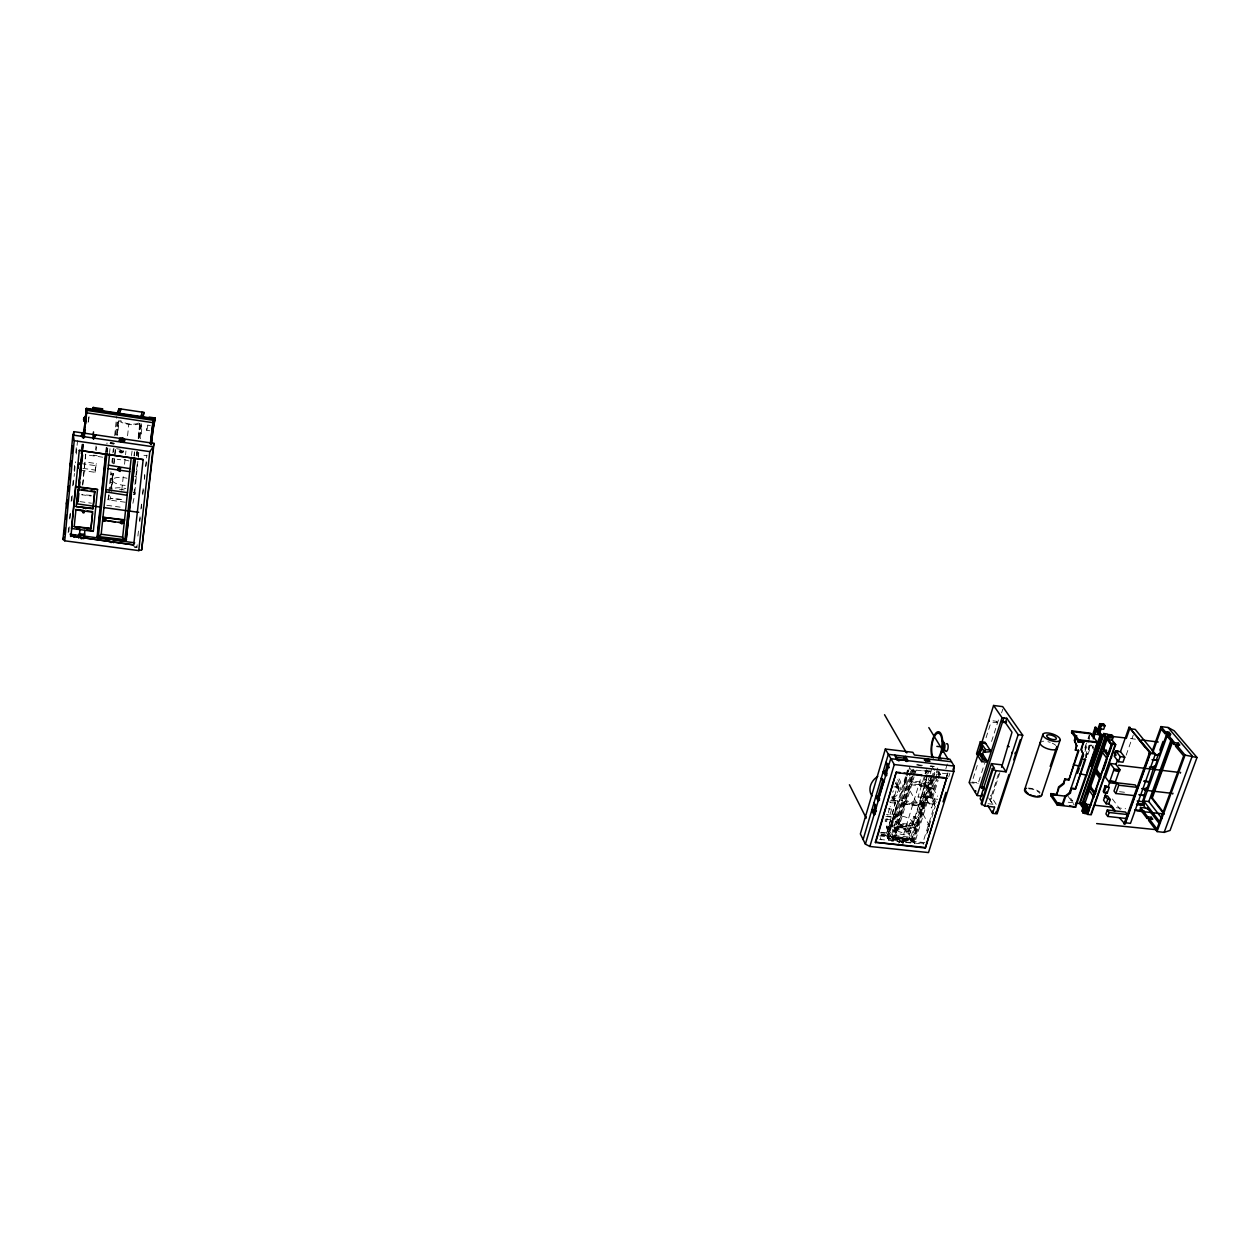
<?xml version="1.0" encoding="UTF-8"?>
<svg xmlns="http://www.w3.org/2000/svg" width="1260" height="1260" viewBox="0 0 1260 1260"><rect width="100%" height="100%" fill="white"/><g stroke="black" fill="none" stroke-linecap="round" stroke-linejoin="round"><path stroke-width="0.75" stroke-dasharray="5 3.75" d="M996.628 721.681L996.786 722.736L992.896 722.248M109.872 491.794L111.541 473.193L113.353 473.445L111.683 492.046M926.919 774.49L925.297 784.24L926.494 786.334L916.587 818.606L915.091 818.449L924.997 786.161L923.8 784.067L925.407 774.317M897.482 816.543L896.348 814.401L894.852 814.244L895.986 816.37L897.482 816.543L907.279 784.145L906.113 782.066L907.783 770.584M68.166 532.618L68.733 526.774M69.473 518.978L70.213 511.166M71.143 501.433L71.883 493.637M72.639 485.84L73.379 478.044M74.12 470.232L74.86 462.436M75.789 452.702L76.529 444.906M68.843 531.783L69.395 525.956M70.135 518.175L70.686 512.347M71.804 500.692L72.355 494.849M73.285 485.131L74.403 473.476M74.592 471.523L75.505 461.806M76.261 454.041L77.553 440.433M81.428 449.395L81.963 443.866M82.073 448.686L82.436 445.001M82.42 447.914L82.798 444.008L82.388 449.536M82.561 449.599L83.129 443.772M83.16 449.111L83.711 443.315M88.137 422.336L89.161 415.138L88.405 422.824M82.624 485.21L85.585 454.734M82.813 484.549L85.79 454.104M95.665 449.568L96.028 445.914M96.075 450.655L96.437 447.016M80.388 470.216L95.02 472.295L96.296 463.554L85.349 461.995M95.02 472.295L96.296 463.554M105.73 452.403L106.312 446.607M106.029 452.576L107.021 442.922M107.084 451.773L107.478 447.93M107.116 452.907L107.51 449.048M107.384 451.946L107.777 448.103M109.573 452.608L109.982 448.702M125.307 502.236L108.029 499.858L108.612 494.219M108.801 492.345L110.943 471.712M111.904 462.326L112.297 458.577L120.677 459.774M112.896 452.844L113.29 449.017M114.676 435.629L116.66 416.524M112.282 463.381L113.069 455.773M113.463 451.946L113.872 448.119M115.479 435.094L117.054 422.494L118.897 422.762L117.322 435.362M110.99 489.037L112.77 472.059M113.715 463.885L114.14 458.845M114.707 454.387L115.306 448.639M116.692 435.188L118.487 417.91M111.478 488.518L113.195 472.043M114.109 463.648L115.699 448.387M117.054 434.936L118.471 421.265M122.566 450.97C118.787 450.214 120.283 455.49 122.629 450.686M121.779 490.329L123.543 473.728M124.551 464.247L125.354 456.655M125.559 454.765L125.953 450.97M127.575 435.787L128.788 424.415A11.135 3.544 7.7 0 1 118.802 420.257M131.465 455.537L132.064 451.064M134.017 455.663L134.442 451.836M134.221 456.026L134.647 452.12M138.269 437.015L139.734 423.612M136.348 455.569L136.757 451.741M138.206 438.338L140.081 421.123M136.663 455.301L137.088 451.474M138.71 438.496L140.285 425.943L142.112 426.211L140.522 438.763M137.104 455.679L137.529 451.773M139.01 438.149L140.49 424.526M133.922 493.952L134.741 486.47M134.946 484.596L136.379 471.523M136.584 469.649L137.387 462.184M138.017 456.466L138.427 452.655M140.096 437.425L141.97 420.289M137.86 461.27L134.552 495.227L135.135 492.77L133.339 492.518M138.269 457.474L138.899 451.741M132.898 503.291L135.135 492.77M149.767 430.747L146.68 430.29L147.247 425.045L150.349 425.502M137.891 536.051L138.537 530.255M139.608 520.616L140.033 516.773M140.884 509.056L141.529 503.276M142.601 493.637L143.246 487.856M144.317 478.217L144.743 474.358M145.609 466.641L146.885 455.08M139.781 521.75L140.206 517.891M141.278 508.284L141.703 504.441M142.774 494.834L143.404 489.069M144.475 479.446L144.9 475.603M145.971 465.995L146.396 462.152M996.581 721.854L996.975 722.374M932.825 780.381L927.596 797.99L918.052 796.918L924.73 775.089M137.214 544.808L136.6 547.612L132.772 547.108M146.68 430.29L148.192 423.911M136.001 478.296L136.379 476.705L134.568 476.453M119.984 450.733L119.763 451.584M122.157 452.529L121.07 450.907M124.11 459.648L129.04 460.971M123.354 451.741L123.59 450.828A2.252 2 17.2 0 1 121.165 452.513A2.252 2 17.2 0 1 119.149 450.182L119.038 450.592A2.252 2 17.1 0 0 121.054 452.923A2.252 2 17.1 0 0 123.48 451.238M109.84 500.11L110.754 496.645M108.029 499.858L109.415 494.676M113.353 473.445L112.927 475.036L111.101 474.784L111.541 473.193M932.494 778.837L913.279 841.27L892.3 839.066L886.378 827.631L886.851 826.024L888.347 826.182L887.875 827.788L893.812 839.223M911.405 841.081L905.294 829.647L905.783 828.056L907.263 828.214L909.011 831.474L907.531 831.301L909.941 823.378L912.508 820.922L913.925 816.322L915.422 816.48L916.587 818.606M881.449 834.813L888.142 835.522L881.102 834.136L880.425 838.215L881.275 839.869M889.56 808.18L888.442 811.928L889.954 814.779L886.505 814.401M893.419 797.58L894.285 794.698L894.899 800.336L891.387 799.958M895.261 782.791L897.151 786.24L893.576 800.305L891.702 796.824M893.765 786.807L897.278 787.201L896.962 788.256L897.341 784.46L898.853 787.201L898.286 789.043L894.773 788.65M897.151 786.24L898.254 784.697L896.364 781.263M889.954 814.779L891.639 809.156L890.127 806.305M880 832.781L886.631 833.49L895.387 802.541L889.67 801.895M886.631 833.49L890.741 819.819L886.599 818.732M885.875 816.448L891.576 817.063L895.387 802.541M924.934 842.625L888.001 838.735L886.52 835.853L887.355 833.096L889.324 833.317M896.348 814.401L894.962 819.031L892.442 821.489L890.048 829.442L888.552 829.285L890.946 821.331L893.45 818.858L894.852 814.244M887.717 834.829L897.939 800.919L892.159 800.273M923.785 843.334L888.867 839.648L887.386 836.766L905.483 776.695M906.05 774.821L907.751 769.183M888.064 835.506L897.939 800.919M895.986 816.37L905.751 783.972L904.601 781.893L906.019 777.184L907.531 777.357M887.953 837.869L906.255 777.152M906.822 775.278L909.074 767.781M888.001 838.735L888.836 835.978L887.355 833.096M891.844 826.434L907.767 773.608M908.318 771.781L909.988 766.285M888.867 839.648L890.237 835.096L910.775 837.27L915.358 822.355L917.91 823.646L915.358 822.355M910.775 842.971L891.607 840.956L890.395 838.625L911.531 768.647A8.253 3.418 17.1 0 0 915.453 771.766M910.035 777.058L891.655 837.821L912.618 840.042L913.279 841.27M910.586 775.215L912.807 767.86M891.607 840.956L913.689 768.364M912.145 776.365L893.797 837.002L911.374 838.861L929.392 780.208M892.867 840.152L914.083 770.081M931.518 775.609L911.815 839.695L894.222 837.837L913.705 773.561M931.345 778.9L912.445 840.357L895.403 838.546L894.82 837.459L915.043 770.742M895.403 838.546L914.083 776.932M914.603 775.215L916.162 770.081M898.711 843.271L899.908 839.633L901.136 841.964M903.578 834.718L921.989 774.349M907.263 828.214L906.79 829.804L886.378 827.631M902.727 843.696L903.845 840.042L905.074 842.373M925.281 773.262L926.399 769.624M909.011 831.474L911.437 823.536L914.004 821.095L915.422 816.48M920.603 798.194L927.832 774.632M910.051 833.049A9.718 4.331 17.4 0 0 898.27 824.796A9.718 4.331 17.4 0 0 894.49 831.427A9.718 4.331 17.4 0 0 910.051 833.049L926.809 778.365M929.754 775.42L921.359 802.809L918.052 796.918M930.321 773.593L932.006 768.112M917.327 822.575L931.739 775.703M931.707 777.987L933.439 772.081M917.91 823.646L924.431 802.447L921.107 796.572L931.644 797.753L935.03 803.628L922.981 842.42M931.707 780.129L912.901 841.239L905.783 828.056M932.983 777.152L934.747 771.498M933.376 778.57L935.613 771.309M913.862 842.373L934.322 776.192M937.786 768.049L914.571 843.381L913.311 841.05L890.395 838.625M923.029 802.935L923.627 804.006L906.46 802.1L905.861 801.029L935.881 804.415L932.494 798.541L929.754 796.934L937.582 771.545M936.243 802.431L928.006 787.815L933.046 788.382L930.258 797.438L935.755 807.014M930.542 798.32L937.267 776.522M937.834 774.711L938.952 771.088M931.644 797.753L937.283 779.499M937.85 777.672L939.55 772.191M932.494 798.541L938.117 780.381M938.668 778.57L940.354 773.12M945.835 768.805L947.441 763.591M926.667 834.057L935.298 806.274M927.376 832.813L929.124 827.174M946.481 776.806L947.63 773.073M946.103 778.302L947.851 773.041M946.843 776.759L948.008 773.01M948.717 776.916L949.851 773.246M977.256 765.45L971.995 782.051L976.61 782.586L976.091 784.24M986.044 737.793L990.155 724.878M978.721 781.767L981.052 774.428M981.635 772.601L984.564 763.434M991.589 741.447L998.597 719.444M1001.59 712.892L1002.771 709.207M998.456 774.081L990.108 799.895L994.628 807.093M999.873 772.585L991.258 799.187L990.644 798.226M1084.891 747.747L1087.38 740.47M1087.994 738.644L1089.254 735.005M1084.986 749.306L1086.214 745.715M1088.656 738.565L1089.884 734.974M1084.97 751.558L1087.475 744.266M1088.089 742.455L1089.963 736.99M1085.254 756.252L1088.986 745.369M1085.679 758.189L1090.042 745.495M1126.172 755.149L1133.307 734.911M885.15 820.748C887.355 817.882 887.591 823.457 885.15 821.221M122.409 451.238L120.11 450.623M1093.05 747.385L1093.082 745.652M929.329 823.678L927.785 824.434L929.297 824.796M929.297 825.583L929.281 826.954M880.756 835.238L886.52 835.853M888.836 835.978L911.358 838.357M879.669 835.963L887.386 836.766M894.82 837.459L911.862 839.255M879.575 839.396L923.879 844.058M905.719 828.292L888.284 826.418L894.222 837.837M881.323 832.277L886.284 832.813M887.418 815.992L891.576 817.063M893.45 818.858L894.962 819.031M912.508 820.922L914.004 821.095M885.04 819.189L890.741 819.819M890.946 821.331L892.442 821.489M909.941 823.378L911.437 823.536M890.584 800.714L898.301 801.565M890.033 802.557L895.75 803.187M888.19 808.778L891.639 809.156M927.785 796.714L929.754 796.934M988.029 803.707L996.361 804.636L990.439 795.249M937.802 799.312L934.416 798.934L931.597 808.054L925.234 796.871M891.938 798.115L895.45 798.509M924.431 802.447L935.03 803.628M1070.968 800.368L1072.292 800.51M904.601 781.893L906.113 782.066M923.8 784.067L925.297 784.24M1071.472 801.092L1072.795 801.25L1069.551 796.635M905.751 783.972L907.279 784.145M924.997 786.161L926.494 786.334M1068.181 802.21L1073.977 802.872M1116.439 807.692L1125.653 808.731M895.325 786.807L898.853 787.201M1119.478 791.69L1124.959 792.319M930.526 771.041L922.493 770.112L922.95 770.899M916.429 770.159L932.62 772.018M942.37 773.262L947.489 773.86M925.47 772.616L926.966 772.789M969.129 782.57L978.138 783.594M925.234 779.389L926.746 779.562M930.542 765.954L934.4 766.411M917.5 764.757L922.698 765.356M930.163 766.222L933.613 766.631M993.022 720.815L997.054 721.381M1130.456 738.565L1136.016 739.258M133.765 546.588L137.545 547.092M80.01 501.622L91.476 503.197M106.785 505.291L120.172 507.134M133.135 494.392L134.93 494.644M91.318 495.369L81.695 494.723L91.114 496.03M110.974 478.627L112.786 478.879M110.848 482.438L112.66 482.69M81.034 463.585L95.681 465.665M82.892 468.358L95.634 470.153M116.66 448.733L120.472 449.284M143.908 455.285L146.979 455.726M93.397 455.191L97.193 455.742M89.397 455.285L102.706 457.191M110.297 442.606L114.14 443.173M110.471 442.874L114.282 443.425M110.234 443.252L113.715 443.756M110.029 443.551L113.872 444.119M116.062 429.55L117.889 429.817M139.309 432.983L141.136 433.251M120.818 451.978L120.11 450.324M900.034 826.371L901.656 826.339L901.672 825.064L899.939 826.166L902.192 827.93L901.829 825.221M902.585 826.639L901.183 826.497L900.79 827.788M915.705 826.717L913.799 827.647L916.067 829.427L915.705 826.717L915.295 828.009L913.909 827.851M916.477 828.135L915.075 827.993L914.681 829.269M921.643 783.862L919.737 784.807L922.036 786.555L921.643 783.862L921.249 785.185L919.831 785.011M922.43 785.248L921.013 785.074L920.619 786.398M1093.522 747.967L1091.223 744.943L1086.939 757.449L1085.868 757.323L1090.168 744.817L1093.617 749.353M1112.407 798.966L1120.329 809.629M1068.228 796.477L1074.229 805.014M988.643 797.879L992.833 804.541M938.794 771.734L940.621 774.805M937.283 771.466L939.141 774.585M931.817 766.111L934.589 770.774M924.021 770.285L924.478 771.088M933.046 788.382L937.661 796.336M922.131 806.132L920.02 802.368L921.533 802.525L923.643 806.305L902.9 804.006L900.853 800.242L902.365 800.399L904.428 804.179M910.192 791.17L929.061 824.985M927.895 824.812L928.951 826.702M913.594 804.431L914.051 805.25M912.082 804.258L912.539 805.077M895.876 782.854L897.766 786.303M913.925 816.322L915.091 818.449M897.278 787.201L898.286 789.043M911.767 821.221L913.421 824.292M892.804 796.399L894.899 800.336M903.341 838.01L903.782 838.845M901.845 837.853L902.286 838.688M902.601 841.601L903.389 843.113M888.347 826.182L890.048 829.442M886.851 826.024L888.552 829.285M1028.16 788.114A8.962 3.622 18.6 0 1 1040.067 792.319M1042.067 741.368A9.072 3.465 18.2 0 1 1043.721 741.195M1047.91 741.699A9.072 3.465 18.2 0 1 1050.163 742.36M1052.321 743.227A9.072 3.465 18.2 0 1 1055.785 745.369M1028.963 788.839A7.497 3.04 18.6 0 1 1039.799 793.327M899.246 842.814A1.843 1.512 -26.4 0 1 901.294 841.003A1.843 1.512 -26.4 0 1 902.758 842.767M901.388 842.641A1.858 1.512 -26.4 0 1 902.743 842.625M899.042 778.79A16.081 13.403 -27.1 0 1 893.167 798.399M897.703 779.641A14.49 12.065 -27.1 0 1 892.411 797.312M893.356 790.76A6.914 5.764 -27.1 0 1 892.678 792.288M928.73 771.813A9.859 4.095 17.1 0 1 927.628 773.687M912.697 771.041A9.859 4.095 17.1 0 1 910.114 768.521M916.492 764.836A9.859 4.095 17.1 0 1 921.391 766.001M926.84 770.458A8.253 3.418 17.1 0 1 925.045 773.467M115.18 488.061A10.962 3.827 7.1 0 1 125.858 488.565M119.574 489.541A6.158 2.142 7.1 0 1 124.236 489.967M125.181 485.383A10.994 3.796 7.2 0 1 112.376 479.887A10.994 3.796 7.2 0 1 126.977 478.233M140.112 423.423A11.135 3.544 7.7 0 1 128.772 424.415M138.411 423.013A9.324 2.961 7.7 0 1 128.929 423.848A9.324 2.961 7.7 0 1 120.582 420.367M121.716 499.448L110.014 498.488L121.716 499.448M915.406 827.741L898.333 825.899L898.9 826.985L915.989 828.828L915.406 827.741M916.24 825.017L899.152 823.174L899.734 824.26L916.839 826.103L916.24 825.017M922.462 804.778L905.31 802.872L905.893 803.943L923.06 805.849L922.462 804.778M929.156 782.964L911.941 781.011L912.539 782.066L929.77 784.019L929.156 782.964M928.305 785.752L911.09 783.799L911.689 784.854L928.919 786.807L928.305 785.752M897.309 830.671A5.449 2.425 17.4 0 0 906.05 831.6A5.449 2.425 17.4 0 0 899.451 826.954A5.449 2.425 17.4 0 0 897.309 830.671M897.167 822.575A9.749 4.284 17.4 0 0 912.76 824.229A9.749 4.284 17.4 0 0 900.931 816.008A9.749 4.284 17.4 0 0 897.167 822.575"/><path stroke-width="1.5" d="M1178.462 772.333L1118.518 765.198M1170.823 793.217L1144.395 790.162M1163.248 813.897L1136.929 810.936M1107.067 737.903L1108.469 734.737A1.701 0.787 -83.2 0 0 1108.17 737.714A1.701 0.787 -83.2 0 0 1109.477 736.171L1124.881 737.887M1100.957 725.177L1099.838 727.004L1099.964 723.901L1104.374 724.374L1104.658 725.634L1100.957 725.177L1104.862 725.902L1103.681 729.304L1099.996 728.847L1098.594 727.052L1099.665 727.193M1085.821 811.125L1085.254 813.047L1084.277 811.692C1081.742 805.723 1081.411 815.189 1086.75 813.472M1093.649 791.942L1093.05 791.122M995.652 812.92L995.951 811.881M78.309 466.657L78.309 468.2M78.829 464.326L78.955 462.64L78.325 465.759M953.851 771.451L954.151 766.08L949.914 759.181L914.413 755.008L912.839 752.299L885.355 749.038L860.359 833.915L865.384 844.121L869.872 846.468L928.51 852.563L953.851 771.451L894.269 764.537L885.355 749.038M78.199 467.161L78.403 465.68M78.892 464.483L78.687 463.837M125.039 439.126L154.019 443.363L141.671 549.848L138.742 550.604L64.733 540.808L63 539.438L72.844 435.047L73.993 431.66L119.842 438.37M64.339 533.783L64.874 528.208M65.756 518.884L66.103 515.167M66.811 507.717L67.331 502.126M68.371 491.148L68.67 487.998M69.473 479.524L70.009 473.917M70.702 466.42L71.237 460.813L70.087 464.294L71.253 465.633L69.977 465.444M71.993 452.876L72.466 447.741M73.253 439.504L73.993 431.66M64.733 540.808L74.214 440.669L72.844 435.047L153.248 446.765L154.019 443.363M93.366 530.822L97.54 489.494L75.616 486.439L71.474 528.476L93.303 531.389M70.907 536.555L79.27 450.371L143.168 459.569L133.702 544.903L71.048 536.098M85.223 421.187L83.963 420.998C81.821 417.107 87.712 416.981 84.294 417.659M83.963 420.998L84.483 417.091M92.563 513.497L90.925 528.838L74.198 526.585L75.978 509.355M91.035 490.88L94.784 491.4L92.941 508.835L76.136 506.536L77.931 489.053M83.144 436.543L83.743 430.4M77.159 502.63L78.104 492.865L77.506 500.22M82.246 449.883L78.655 487.006L82.388 449.536M83.365 438.149L86.357 408.35L154.271 418.509L151.342 444.654M83.806 434.794L86.357 408.35M85.712 418.509L86.089 414.666L85.617 416.084M82.561 449.599L77.317 503.921L100.343 507.071M83.695 437.945L87.066 409.925M78.088 501.354L78.844 493.605M79.412 487.809L79.963 481.997M80.53 476.201L81.286 468.468M81.837 462.656L82.593 454.923M84.278 437.503L85.034 429.77M85.585 423.959L86.341 416.225M78.75 538.099L79.6 533.185M79.317 536.162L80.01 529.042L76.655 528.586M92.783 409.311L93.224 407.437L102.532 408.823L102.218 411.91M92.909 410.524L93.224 407.437M92.909 437.976L93.508 431.912M83.758 538.76L84.609 533.846M84.31 536.823L84.861 530.255M94.374 436.984L95.87 434.858L93.429 439.22L94.484 435.834M102.107 410.713L102.532 408.823M90.925 528.838L92.61 512.19L75.805 509.89M92.941 508.835L94.784 491.4M135.214 458.734L126 541.359L97.051 537.516L105.525 454.34M97.965 531.72L100.123 510.489M100.516 506.63L103.871 473.807M104.265 469.948L105.84 454.513M106.879 453.71L98.406 536.571L124.976 539.658M109.604 453.758L101.131 534.697L98.579 536.13M143.152 416.603L143.923 412.414L118.912 408.665L118.062 412.855M120.566 410.618L120.739 408.949L119.401 413.658M119.054 470.043C113.857 467.192 123.307 475.225 119.18 468.909M113.731 542.729L114.046 539.768M124.519 440.606L124.394 441.756L121.921 440.748L121.212 441.614M114.046 542.288L114.361 539.327M114.109 542.288L114.345 540.099L134.694 542.808M131.261 457.411L122.629 537.579L124.882 540.099L133.812 457.585M126 541.359L134.993 458.577M150.271 443.756L153.279 419.816M150.538 443.788L153.169 420.305L86.893 410.413M138.742 550.604L149.798 451.631L153.248 446.765L141.671 549.848M151.342 444.119L154.271 418.509M149.153 417.107L155.263 418.021L152.854 431.203M1104.39 750.818L1104.169 749.653L1103.555 750.361M133.702 544.903L70.371 535.925M153.436 425.959L155.263 418.021M126.142 540.934L126.488 539.438M143.168 459.569L79.27 450.371M124.504 520.222L102.973 517.293L124.598 519.781M124.283 523.105L102.737 520.191M127.528 492.628L105.887 489.605M127.228 495.306L105.651 491.857M114.345 540.099L113.872 542.02L108.769 541.359M129.796 471.649L108.045 468.562M142.758 417.139L143.923 412.414M130.095 468.673L108.407 465.145M140.522 418.446L142.112 412.146M81.317 463.129L80.876 468.2M105.73 520.632C98.8 523.593 107.667 516.096 104.47 520.459M101.257 534.256L122.74 537.122M124.236 438.763L123.574 440.197A2.252 2.016 17.7 0 0 120.424 439.74L119.905 438.134L119.117 441.236L124.204 441.976L124.346 438.921A2.252 2.016 17.7 0 1 124.409 440.48M97.099 537.516L97.603 535.595M122.929 441.787L123.244 440.669M122.062 439.378L122.456 437.945M1099.35 747.542L1098.515 747.81M120.393 441.425L120.692 440.291M1151.923 819.299L1151.766 818.512M81.223 538.808L83.837 538.036L84.451 536.114L109.258 539.422M97.54 489.494L75.458 486.974M1172.666 793.989L1172.95 793.202M1180.321 773.136L1180.604 772.333M117.558 413.374L118.912 408.665M1178.919 745.148L1178.746 744.361L1178.478 745.274M863.131 839.538L888.316 754.346L951.505 761.764M873.873 810.164L875.527 804.605M877.716 797.202L882.646 780.538M885.386 771.277L887.575 763.875M74.056 537.359L74.812 534.838M879.527 795.469L883.638 781.594M865.384 844.121L890.71 758.678L954.151 766.08L952.985 769.844M869.872 846.468L894.269 764.537M925.344 848.027L946.685 777.908L925.344 848.027L875.338 842.263L896.285 772.112L900.16 772.569M875.606 842.83L896.285 772.112M904.286 757.197L906.759 761.528L908.05 760.693L905.578 756.378L904.003 758.142L905.641 761.024M74.198 526.585L91.082 528.287M1072.024 730.894L1079.206 740.455L1078.686 741.967L1071.504 732.406L1072.024 730.894L1090.498 733.194L1097.838 742.738L1075.646 807.156L1057.235 805.077L1050.856 795.8L1051.36 794.335L1056.604 794.934L1059.061 787.673L1063.96 783.862L1064.873 778.948L1063.44 783.153L1058.558 786.949L1056.604 794.934M76.136 506.536L93.098 508.3M928.022 760.961L928.604 759.071L929.911 761.292L925.801 760.804M1064.086 805.172L1056.731 804.337L1057.235 802.872L1063.031 804.195L1065.519 796.887L1070.449 793.06L1071.394 788.098L1069.945 792.335L1065.015 796.163L1062.511 803.47M942.968 747.101L943.772 744.518M63 539.438L63.788 536.917M943.015 801.785L945.945 792.398M80.388 470.216L81.065 468.09M985.856 743.589L981.241 743.022L980.39 745.684L984.643 752.204L989.604 751.779L990.139 750.094L984.958 742.219L980.343 741.667L976.547 753.669L981.65 761.623L986.281 762.174L986.816 760.489L982.564 753.921L979.461 753.559L981.587 756.835M977.429 755.055L978.264 752.409L982.485 758.961L984.013 759.15L983.698 760.111L986.816 760.489M978.437 753.197L969.129 782.57L977.146 795.517L981.808 796.052L982.343 794.383M981.934 742.187L993.573 705.474L1002.692 706.624L1022.726 735.226L997.085 813.865L992.596 813.377L987.698 805.502M981.367 747.542L979.776 752.598L984.013 759.15M982.249 746.392L980.122 753.118L978.611 752.944L980.737 746.203L981.902 745.873M982.044 755.606L983.666 750.472M67.52 500.252L66.355 503.905L67.725 502.96L66.449 502.787M981.65 761.623L982.485 758.961M984.643 752.204L985.493 749.527L980.343 741.667M977.146 795.517L1002.031 717.696L993.573 705.474M983.808 789.847L984.343 788.177L981.43 787.846L1003.826 717.932M1002.031 717.696L1006.772 718.294L1018.175 734.659L1006.094 771.829L1001.448 764.804L991.447 763.623L980.17 798.777L982.139 801.943M1001.59 767.277L1012 732.202L1005.385 722.641L1006.772 718.294M991.447 763.623L994.471 768.253L992.392 768.458L981.052 803.754L984.627 805.975L994.628 807.093L992.596 813.377M981.65 804.731L993.022 769.419L992.392 768.458M984.627 805.975L996.03 770.648L1006.094 771.829M82.861 434.653L83.68 432.133M82.388 437.614L83.491 434.227L82.325 432.889L81.207 436.259M997.006 811.204L1008.961 774.538M1013.733 759.859L1020.317 739.699M1024.632 789.579L1042.933 734.233M1050.194 766.379L1056.856 746.503A9.072 3.465 18.2 0 1 1048.43 749.054A9.072 3.465 18.2 0 1 1040.854 741.841M1041.532 795.548L1060.085 740.171A9.088 3.433 18.2 0 0 1048.414 733.021A9.088 3.433 18.2 0 0 1046.005 738.47A9.088 3.433 18.2 0 0 1060.085 740.171M1056.101 794.209L1050.856 793.611L1050.856 795.8M1065.393 779.656L1068.842 780.066L1078.859 750.629L1075.394 750.204L1076.843 745.92L1074.292 740.518L1075.552 736.785M1076.843 745.92L1074.811 741.211L1076.701 735.62M1076.323 745.227L1075.394 750.204M1057.235 805.077L1057.738 803.596L1050.856 793.611M1068.842 780.066L1078.339 749.92M1071.898 788.823L1075.379 789.232L1085.537 759.591L1082.041 759.181L1083.521 754.866L1080.954 749.416L1083.505 741.919L1078.15 741.258L1078.67 739.746L1097.287 742.03M1083.521 754.866L1081.474 750.125L1083.505 741.919M1069.457 792.886L1083.017 753.212M1082.986 754.157L1082.041 759.181M1077.536 773.309L1079.379 767.923M1079.993 766.127L1081.867 760.662M1092.089 736.297L1095.192 727.225L1098.578 730.343M1075.379 789.232L1085.017 758.882L1085.537 759.591M1092.861 736.942L1095.318 729.792L1096.373 729.934L1093.302 738.864M1093.144 736.423L1096.263 727.366M1097.507 730.202L1099.759 723.649L1103.445 724.106L1104.862 725.902M1101.161 725.429L1098.909 731.997L1102.342 735.163L1091.617 766.143L1090.546 766.017L1101.24 735.005L1095.192 727.225M1099.98 732.139L1101.051 728.973M1075.552 805.156L1086.12 774.475L1086.656 775.199L1079.914 773.75M1086.75 772.648L1096.216 745.164M1090.436 763.434L1094.153 752.661M1095.633 748.361L1099.964 735.777L1095.318 729.792M1107.351 733.997L1103.65 733.525L1079.6 803.219L1087.522 814.401L1091.207 814.811L1115.698 744.613L1112.218 740.187L1108.501 739.73L1109.477 736.029M1080.214 802.888L1103.713 734.832L1111.304 744.55L1087.459 813.094L1080.214 802.888L1082.151 803.108L1088.372 811.85M1082.151 803.108L1105.681 735.068M1089.302 810.7L1083.395 802.415L1105.808 737.667L1107.54 737.887M1096.578 765.151L1098.484 759.654M1087.065 794.115L1088.971 788.602M1090.246 784.917L1101.051 753.669M1102.972 748.156L1106.154 738.958M1082.86 807.817L1081.899 811.424M1089.065 808.133L1085.128 802.62L1089.806 789.106L1088.073 788.902L1094.026 797.107M1095.633 793.453L1090.656 786.634L1102.972 751.102M1107.934 753.889L1103.839 748.582L1106.926 739.667M1083.064 813.062L1084.214 809.739M1112.218 740.187L1113.415 736.753L1111.981 734.927L1108.264 734.47M1087.522 814.401L1111.95 744.156L1103.65 733.525M1096.688 789.453L1094.893 794.619L1088.939 786.429L1090.656 786.634M1103.461 770.017L1106.689 760.725M1108.847 754.535L1111.966 745.573L1105.808 737.667M1091.144 813.503L1115.037 745.006L1112.958 742.36M1110.186 763.481L1105.398 777.168L1109.603 782.775L1115.147 783.437L1115.431 781.735L1109.887 781.09L1113.714 770.159L1119.494 771.104L1119.983 769.687L1115.714 764.143L1110.186 763.481L1114.423 769.025L1119.983 769.687M1115.982 751.149L1114.218 756.173L1118.47 761.67L1122.991 762.206L1124.755 757.165L1120.471 751.7L1115.982 751.149L1120.235 756.614L1124.755 757.165M1105.178 785.878L1103.209 791.485L1104.075 792.65L1107.256 793.012L1109.225 787.405L1105.178 785.878L1109.225 787.405M1104.075 792.65L1106.044 787.027M1108.359 786.24L1110.06 781.405M1119.494 771.104L1113.934 770.443L1114.423 769.025M1115.982 764.489L1117.62 759.827M1120.471 751.7L1129.054 727.225L1150.695 752.63L1125.101 824.15L1119.321 817.708M1126.283 738.455L1130.173 727.366M1118.47 761.67L1120.235 756.614M1106.154 803.754L1107.729 799.249L1105.114 795.69L1107.603 795.973L1110.233 799.533L1108.642 804.038L1106.154 803.754L1103.539 800.179L1106.39 791.863L1107.256 793.012M1115.431 781.735L1119.274 770.821M1107.319 810.007L1109.131 812.495L1127.369 814.543L1125.511 812.07L1107.319 810.007L1105.933 813.944L1107.745 816.433L1125.967 818.48M1116.911 782.791L1118.77 785.216L1137.087 787.358L1135.197 784.933L1116.911 782.791L1113.997 791.044L1115.84 793.501L1134.142 795.611M1107.745 816.433L1109.131 812.495M1115.84 793.501L1118.77 785.216M1123.983 824.04L1149.561 752.488L1129.054 727.225M1125.227 822.748L1150.049 753.401M1152.254 751.054L1161.011 726.61L1168.036 727.492L1174.194 730.784L1197 757.496L1170.067 830.434L1164.161 832.372L1157.058 831.584L1148.569 820.417L1149.167 818.811L1152.774 819.205L1151.262 817.252L1147.671 816.842L1140.489 807.424L1140.268 809.503L1147.072 818.464L1150.679 818.858L1151.262 817.252M1152.711 752.708L1161.153 729.146L1164.854 733.54L1170.619 734.155L1170.02 735.824M1128.913 728.611L1135.244 729.398L1155.373 754.063L1130.488 823.347L1124.109 822.622M1164.854 733.54L1165.453 731.871L1161.011 726.61M1154.207 765.938L1146.868 789.264L1141.639 788.65M1152.758 759.843L1156.239 760.268L1158.617 753.653L1159.058 755.37L1167.532 731.84M1159.877 750.173L1163.011 741.447M1136.488 804.541L1143.434 805.329L1144.379 804.195L1142.41 801.628L1144.568 795.643L1138.993 794.572M1149.403 767.041L1154.632 767.671L1157.278 760.347L1153.404 759.481M1160.303 822.528L1143.702 800.966L1167.673 734.423M1168.477 733.997L1169.075 732.328L1165.453 731.871M1161.909 818.496L1148.789 801.549L1171.501 738.754M1147.183 809.03L1147.466 808.227L1140.489 807.424M1164.145 814.212L1151.435 797.895L1172.383 740.014M1162.681 811.345L1152.27 797.99L1172.572 741.919M1147.072 818.464L1147.671 816.842M1173.958 744.345L1174.572 742.66L1166.996 733.698L1166.398 735.367L1173.958 744.345L1178.383 745.731M1174.572 742.66L1178.21 743.116L1179.801 744.991L1176.147 744.534L1175.533 746.219L1183.66 755.874L1156.916 828.97L1149.167 818.811M1177.612 744.802L1178.21 743.116M1157.2 829.915L1156.948 830.797L1157.026 829.757L1096.657 823.583M1157.058 831.584L1185.061 755.102L1176.147 744.534M1164.161 832.372L1192.275 755.984L1168.036 727.492M1072.024 733.099L1072.543 731.587L1091.018 733.871M996.975 812.07L997.006 813.078L997.243 812.164M1151.608 818.606L1151.813 819.488M876.267 810.322C874.786 812.212 874.881 806.369 876.393 807.376M83.349 508.363L84.656 507.701L85.775 508.709M105.32 520.285C108.077 518.474 102.296 516.994 103.824 519.892M906.822 752.913L906.286 751.779M110.644 542.414L111.73 542.43M1108.39 734.801L1110.879 735.037L1111.887 736.47A1.701 0.787 -83.2 0 1 1111.162 738.139M1110.879 735.037L1110.8 735.1A1.701 0.787 -83.2 0 0 1110.422 737.761M925.564 760.583A1.89 1.575 -29 0 1 925.864 760.205L928.903 760.567L928.053 759.134A1.89 1.575 -29 0 1 927.848 760.41M67.961 486.848L69.332 485.903M887.072 773.892L885.481 770.978L883.181 771.687L885.559 776.066L886.851 775.246M877.102 795.753L875.826 796.572L878.157 801.029L879.448 800.21L877.102 795.753L879.669 798.84M872.991 809.676L871.715 810.495L874.031 814.984L875.306 814.181L872.991 809.676L875.527 812.779M1144.206 795.17L1146.427 787.531L1146.868 789.264M122.803 522.648C125.653 520.506 119.243 519.687 121.559 522.475M1116.895 752.031L1116.344 752.299A2.378 1.921 -33.8 0 0 1115.321 755.212L1115.651 755.591M118.944 467.381L120.739 468.641M866.313 817.189L865.573 818.417M875.338 842.263L925.029 847.476M1082.875 812.779L1085.254 813.047M1144.08 804.998L1137.134 804.195L1137.418 803.392L1144.379 804.195M1051.297 794.54L1066.354 796.273M983.95 787.264L980.847 786.901L981.43 787.846M883.008 779.341L881.26 778.176L883.638 782.57M1083.395 802.415L1085.128 802.62M1075.898 803.092L1081.694 803.738M1085.553 804.179L1091.349 804.841M1095.208 805.282L1112.58 807.25M1134.882 809.786L1144.111 810.826M1057.171 803.077L1062.857 803.722M1057.738 803.596L1063.031 804.195M1069.598 805.802L1075.646 807.156M1139.355 795.028L1144.568 795.643M1071.394 788.098L1074.859 788.492M1151.435 797.895L1152.27 797.99M904.034 773.01L911.799 773.892M915.673 774.349L921.485 775.01M925.36 775.467L933.109 776.349M936.999 776.806L944.748 777.688M896.584 772.648L947 778.444M1105.02 796.73L1106.122 796.856M1143.702 800.966L1148.789 801.549M1137.197 801.029L1142.41 801.628M1104.421 797.454L1105.524 797.58M1107.729 799.249L1110.233 799.533M939.535 758.615L941.503 758.835M1115.651 782.019L1109.887 781.09M895.498 757.15L905.042 758.268M905.751 760.316L898.081 759.418L898.947 760.961M1064.873 778.948L1068.322 779.341M1143.025 788.398L1146.505 788.807M887.686 763.528L886.678 763.402L889.072 767.765L885.938 762.347M936.857 746.377L939.55 746.692M1078.67 765.97L1073.315 764.678M1095.995 771.246L1094.263 771.041L1100.279 779.137L1100.862 777.452L1094.83 769.372L1096.562 769.577L1100.594 774.963M1143.875 780.995L1149.089 781.609M1144.237 781.452L1149.451 782.066M1007.386 746.424L1009.197 746.644M1150.789 766.789L1154.632 767.671M985.493 749.527L990.139 750.094M1111.95 744.156L1115.698 744.613M1079.206 740.455L1097.838 742.738M1018.175 734.659L1022.726 735.226M1077.552 741.935L1084.041 742.628M1185.061 755.102L1197 757.496M1149.561 752.488L1150.695 752.63M1148.899 753.26L1155.373 754.063M1155.199 754.488L1158.696 754.913M1103.839 748.582L1102.106 748.377L1108.217 756.331M1155.562 754.945L1159.058 755.37M1152.034 759.717L1157.278 760.347M1097.633 732.784L1101.035 735.919L1099.964 735.777M1001.81 721.366L1006.551 721.948M1002.44 722.263L1005.385 722.641M1095.145 734.202L1102.579 735.115M1141.56 739.951L1158.224 742.014M1109.682 736.297L1113.415 736.753M1101.114 724.626L1104.154 725.004M78.829 537.374L79.317 535.437L70.056 534.193M80.498 537.595L83.9 538.052M86.688 529.924L91.697 530.602M79.443 533.736L84.451 534.413M79.049 535.106L84.058 535.784M77.837 509.607L83.428 510.363M87.16 510.883L92.752 511.639M108.124 520.915L115.29 521.892M118.865 522.38L122.456 522.869M104.171 507.607L138.71 512.332M81.679 489.573L87.302 490.345M77.773 489.589L94.642 491.92M71.804 446.024L73.096 446.213M81.081 453.08L82.026 453.222M119.369 440.102L124.567 440.858M74.214 440.669L149.798 451.631M84.152 420.43L85.412 420.604M92.862 408.523L102.186 409.925M86.2 408.838L154.161 418.997M86.137 412.729L152.618 422.635M1014.93 753.637L1015.45 752.346M993.022 769.419L996.03 770.648M1118.549 751.637L1118.313 751.37A2.378 1.921 -33.8 0 0 1116.187 751.102L1115.636 751.385A2.378 1.921 -33.8 0 0 1114.612 754.283L1114.942 754.661A2.378 1.921 -33.8 0 0 1115.903 755.071M1169.075 732.328L1170.619 734.155M1138.268 738.895L1145.34 747.605M1147.466 808.227L1159.279 823.599M1143.434 805.329L1145.34 807.817M1101.224 750.881L1107.335 758.866M1111.273 805.392L1114.738 810.086M1108.847 803.47L1114.659 811.377M874.645 804.053L873.92 803.029L876.236 807.503M897.309 759.449L898.049 760.505L894.883 755.118L896.947 760.016M103.95 519.466L103.666 518.632M928.825 727.603L948.181 759.26M926.006 760.095L925.155 758.678A1.89 1.575 -29 0 0 924.525 760.426M924.494 758.599L925.88 760.819M884.536 714.703L906.208 752.393M884.473 770.868L886.064 773.782M849.429 784.76L866.061 817.772M1041.611 794.572A8.962 3.622 18.6 0 1 1030.507 795.485A8.962 3.622 18.6 0 1 1026.522 788.319M1039.594 795.69A7.497 3.04 18.6 0 1 1037.2 796.304M1035.531 796.226A7.497 3.04 18.6 0 1 1033.704 795.895M1031.83 795.344A7.497 3.04 18.6 0 1 1030.034 794.603M1028.444 793.721A7.497 3.04 18.6 0 1 1025.923 790.855M931.975 756.945A14.726 5.591 -83.5 0 1 934.274 735.352A14.726 5.591 -83.5 0 1 942.291 737.746A14.726 5.591 -83.5 0 1 938.574 758.914M933.314 757.937A13.261 5.04 -83.5 0 1 933.755 738.092A13.261 5.04 -83.5 0 1 941.551 737.698A13.261 5.04 -83.5 0 1 938.417 757.669M941.897 740.628A6.316 2.41 -83.5 0 1 943.866 745.133A6.316 2.41 -83.5 0 1 942.102 752.283M941.456 752.944A6.316 2.41 -83.5 0 1 940.811 753.181M946.512 743.825A3.874 1.496 -83.5 0 1 948.103 745.81A3.874 1.496 -83.5 0 1 947.173 750.645A3.874 1.496 -83.5 0 1 945.268 750.33M942.889 742.376A4.946 1.89 -83.5 0 1 944.827 747.621A4.946 1.89 -83.5 0 1 941.645 751.417M943.236 744.172A2.945 1.134 -83.5 0 1 943.929 748.156A2.945 1.134 -83.5 0 1 941.992 749.227M1115.761 754.362A1.669 1.339 -33.8 0 1 1115.588 752.141M871.999 796.037A16.081 13.403 -27.1 0 1 877.795 776.365M112.864 539.674A2.189 1.921 12.9 0 1 113.573 540.493M120.11 439.33A2.252 2.016 17.7 0 1 120.503 438.37M120.157 439.126A2.252 2.016 17.7 0 1 120.424 438.669L120.818 438.307A2.252 2.016 17.7 0 1 123.953 438.763L124.268 439.236A2.252 2.016 17.7 0 1 124.456 440.276M876.425 810.904A2.693 0.945 -84.2 0 1 875.936 811.582L875.684 811.676A2.693 0.945 -84.2 0 1 874.975 810.322L874.944 809.676A2.693 0.945 -84.2 0 1 875.905 806.416L876.157 806.321A2.693 0.945 -84.2 0 1 876.393 806.416M79.711 536.098A2.205 1.937 14 0 1 79.978 535.658M83.758 536.162A2.205 1.937 14 0 1 83.963 537.169A2.205 1.937 14 0 1 83.869 537.516M1169.28 734.092L1169.28 734.092M1155.861 741.762L1155.861 741.762M1141.749 810.589L1141.765 810.448M1110.769 757.355C1111.462 760.331 1112.076 754.283 1110.769 757.355M1112.155 736.706L1112.155 736.706M1100.043 725.524C1101.366 730.611 1102.059 720.153 1100.043 725.524M1105.792 750.881C1106.516 753.827 1107.02 747.857 1105.792 750.881M1012.3 752.173L1011.764 753.26L1012.3 752.173M1016.237 752.976L1016.237 752.976M988.785 721.082L989.273 720.421L988.785 721.082M992.25 812.038L992.691 811.33L992.25 812.038M975.256 791.69L975.681 790.996L975.256 791.69M82.436 511.466C83.585 516.017 86.483 508.898 82.436 511.466M118.172 468.405C119.275 473.02 122.252 465.822 118.172 468.405M120.818 522.38C121.921 526.885 124.835 519.829 120.818 522.38M1048.414 737.903A5.103 1.921 18.2 0 0 1056.321 738.864A5.103 1.921 18.2 0 0 1049.785 734.848A5.103 1.921 18.2 0 0 1048.414 737.903"/></g></svg>
